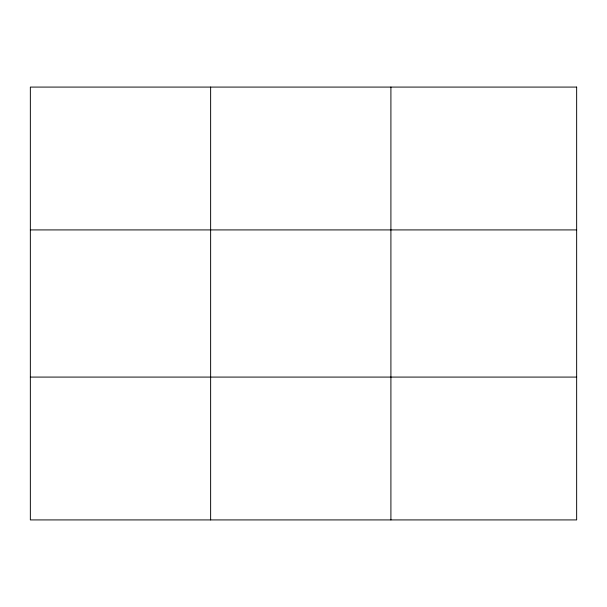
<?xml version="1.0" encoding="UTF-8"?>
<svg xmlns="http://www.w3.org/2000/svg" width="607" height="607" viewBox="0 0 607 607"><rect width="100%" height="100%" fill="white"/><g stroke="black" fill="none" stroke-linecap="round" stroke-linejoin="round"><path stroke-width="0.91" d="M210.629 519.918L210.629 87.082M390.908 519.918L390.908 87.082M30.35 229.916L576.65 229.916M30.35 377.084L576.65 377.084M576.65 87.082L576.65 519.918L30.35 519.918L30.35 87.082L576.65 87.082"/></g></svg>
